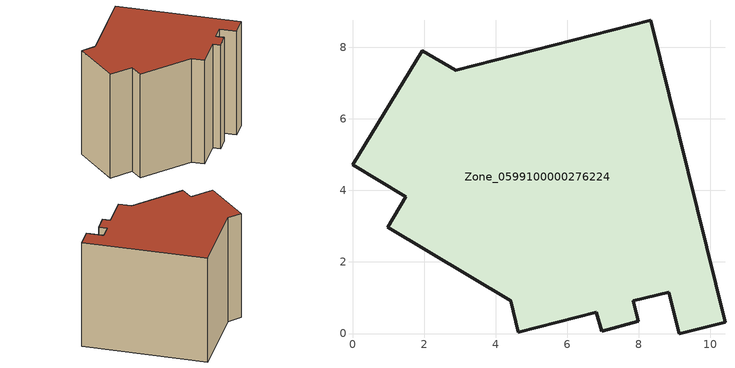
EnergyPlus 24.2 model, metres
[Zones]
Zone_0599100000276224
 floor ground (C_G): 8.34,8.75 10.41,0.32 9.13,0 8.84,1.16 7.84,0.91 7.99,0.34 6.96,0.07 6.81,0.59 4.63,0.04 4.42,0.92 0.98,2.97 1.49,3.83 0,4.71 1.95,7.9 2.88,7.36 z0
 wall outside (C_F): 0,4.71 1.49,3.83 0.98,2.97 4.42,0.92 4.63,0.04 6.81,0.59 6.96,0.07 7.99,0.34 7.84,0.91 8.84,1.16 9.13,0 10.41,0.32 8.34,8.75 2.88,7.36 1.95,7.9 0,4.71 z0:7.93
 roof outside (C_R): 2.88,7.36 1.95,7.9 0,4.71 1.49,3.83 0.98,2.97 4.42,0.92 4.63,0.04 6.81,0.59 6.96,0.07 7.99,0.34 7.84,0.91 8.84,1.16 9.13,0 10.41,0.32 8.34,8.75 z7.93
[BUILDING]
Pand.0599100000276224: North Axis=0; Terrain=City; Loads Convergence Tolerance Value=0.04; Temperature Convergence Tolerance Value=0.4; Solar Distribution=FullExterior; Maximum Number of Warmup Days=25; Minimum Number of Warmup Days=1
[Site:Location]
Rotterdam.The.Hague.AP_ZH_NLD Design_Conditions: Latitude=51.96; Longitude=4.45; Time Zone=1; Elevation=-4.5
[SITE:GROUNDTEMPERATURE:BUILDINGSURFACE]
18, 18, 18, 18, 18, 18, 18, 18, 18, 18, 18, 18
[MATERIAL] Thermal Absorptance=0.9; Solar Absorptance=0.7; Visible Absorptance=0.7
Name | Roughness | Thickness | Conductivity | Density | Specific Heat
G.TC.1975-1991 | MediumSmooth | 0.15 | 0.288461 | 540 | 1210
F.TC.1975-1991 | Rough | 0.3 | 0.230769 | 1920 | 840
R.TC.1975-1991 | MediumRough | 0.2 | 0.153846 | 1500 | 1000
[CONSTRUCTION]
C_G: G.TC.1975-1991
C_F: F.TC.1975-1991
C_R: R.TC.1975-1991
[ZONE]
Zone_0599100000276224: Type=1; Multiplier=1; Ceiling Height=Autocalculate; Volume=Autocalculate; Floor Area=autocalculate; Part of Total Floor Area=Yes
[ZONEINFILTRATION:DESIGNFLOWRATE]
Infil_Zone_0599100000276224: Zone or ZoneList or Space or SpaceList=Zone_0599100000276224; Schedule=AlwaysOn; Design Flow Rate Calculation Method=Flow/Area; Flow Rate per Floor Area=0.003; Constant Term Coefficient=1; Temperature Term Coefficient=0; Velocity Term Coefficient=0; Velocity Squared Term Coefficient=0
[HVACTEMPLATE:ZONE:IDEALLOADSAIRSYSTEM]
Zone_0599100000276224: Maximum Heating Supply Air Temperature=50; Minimum Cooling Supply Air Temperature=13; Maximum Heating Supply Air Humidity Ratio=0.0156; Minimum Cooling Supply Air Humidity Ratio=0.0077; Heating Limit=NoLimit; Cooling Limit=NoLimit; Dehumidification Control Type=ConstantSensibleHeatRatio; Cooling Sensible Heat Ratio=0.7; Dehumidification Setpoint=60; Humidification Control Type=None; Humidification Setpoint=30; Outdoor Air Method=None; Outdoor Air Flow Rate per Person=0.00944; Outdoor Air Flow Rate per Zone Floor Area=0; Outdoor Air Flow Rate per Zone=0; Demand Controlled Ventilation Type=None; Outdoor Air Economizer Type=NoEconomizer; Heat Recovery Type=None; Sensible Heat Recovery Effectiveness=0.7; Latent Heat Recovery Effectiveness=0.65
[ZONECONTROL:THERMOSTAT]
ThermostatControl_Zone_0599100000276224: Zone or ZoneList=Zone_0599100000276224; Control Type Schedule=DualSetpointControlType; Control 1=Thermostat_Zone_0599100000276224; Temperature Difference Between Cutout And Setpoint=0
[THERMOSTATSETPOINT:DUALSETPOINT]
Thermostat_Zone_0599100000276224: Heating Setpoint Temperature Schedule=HeatingSetpoint_Zone_0599100000276224; Cooling Setpoint Temperature Schedule=CoolingSetpoint_Zone_0599100000276224
[SCHEDULE:COMPACT]
HeatingSetpoint_Zone_0599100000276224: Through: 12/31, For: AllDays, Until: 24:00, 21
CoolingSetpoint_Zone_0599100000276224: Through: 12/31, For: AllDays, Until: 24:00, 24
DualSetpointControlType: Through: 12/31, For: AllDays, Until: 24:00, 4
AlwaysOn: Through: 12/31, For: AllDays, Until: 24:00, 1
